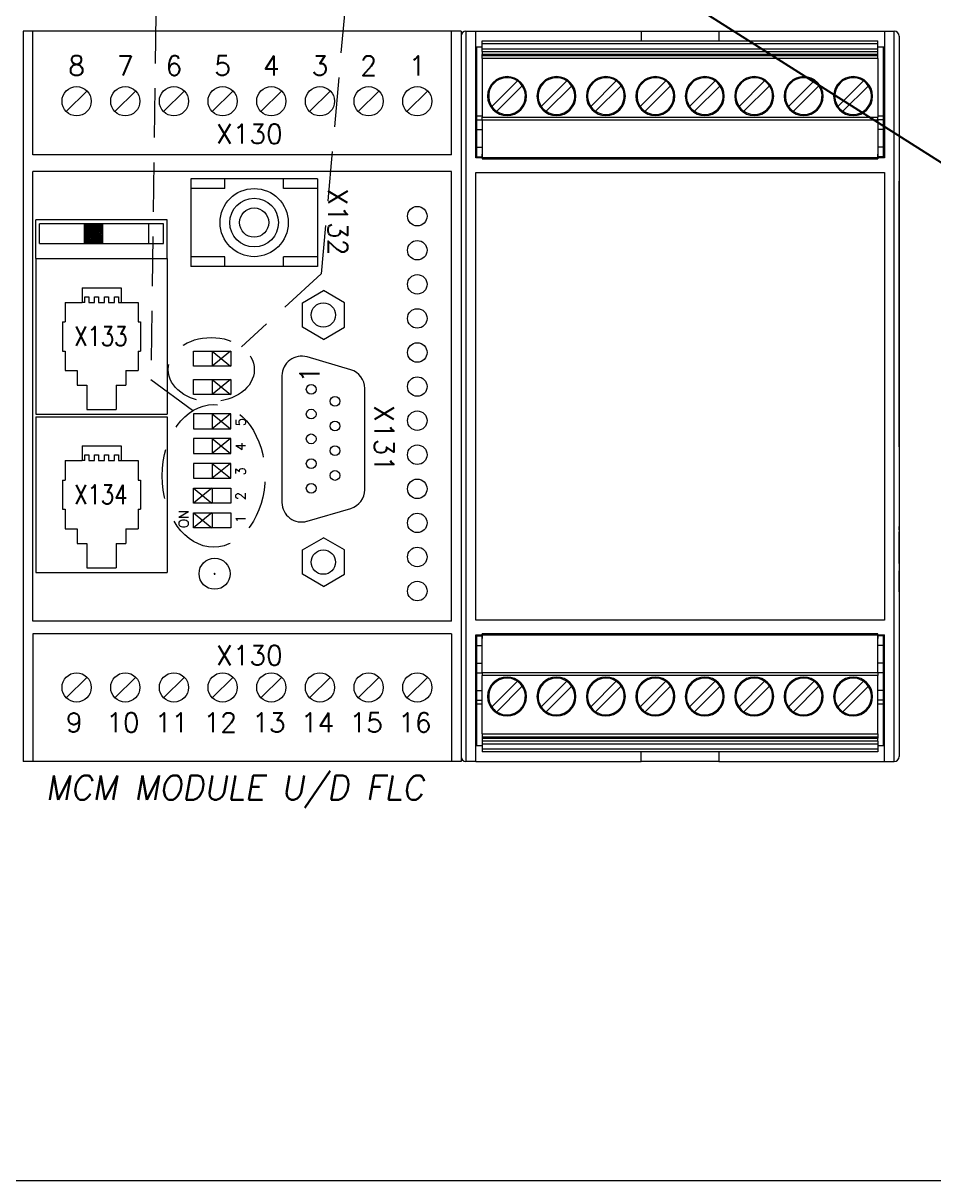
# Model space of a CAD drawing. Extents: x -2993 to 3661, y -4147 to -1441.
# Drawn here: x -2650.9 to -2557.3, y -2503 to -2384.1 of the extents above; entities that cross this region are included whole.
import ezdxf
from ezdxf.enums import TextEntityAlignment as Align

# ---------------------------------------------------------------- set-up
doc = ezdxf.new("R2010")
doc.units = 0
doc.header["$LTSCALE"] = 0.1
doc.header["$MEASUREMENT"] = 0
doc.linetypes.add('DASHED', pattern=[19.05, 12.7, -6.35])
doc.layers.get('0').update_dxf_attribs({"linetype": 'CONTINUOUS'})
doc.layers.add('DIM', color=5, linetype='CONTINUOUS')
doc.styles.get("Standard").update_dxf_attribs({"font": 'simplex.shx'})

msp = doc.modelspace()

# ---------------------------------------------------------------- linework, layer by layer
at = {"linetype": 'DASHED', "lineweight": 13, "ltscale": 4}
for p, q in [((-2613.74, -2336.61), (-2620.27, -2409.88)), ((-2636.77, -2345.11), (-2637.78, -2420.75)), ((-2620.27, -2409.88), (-2628.47, -2417.38))]:
    msp.add_line(p, q, dxfattribs=at)
at = {"lineweight": 13}
for p, q in [((-2650.91, -2384.97), (-2650.91, -2459.97)), ((-2650.91, -2384.97), (-2650.91, -2459.97)), ((-2650.91, -2384.97), (-2650.91, -2459.97)), ((-2605.91, -2384.97), (-2650.91, -2384.97)), ((-2605.91, -2384.97), (-2650.91, -2384.97)), ((-2649.91, -2397.67), (-2649.91, -2384.97)), ((-2606.91, -2397.67), (-2606.91, -2384.97)), ((-2605.91, -2384.97), (-2605.91, -2459.97)), ((-2605.91, -2384.97), (-2605.91, -2459.97)), ((-2605.91, -2384.97), (-2605.91, -2459.97)), ((-2605.91, -2384.97), (-2605.91, -2459.97)), ((-2605.91, -2384.97), (-2605.91, -2459.97)), ((-2605.91, -2384.97), (-2605.91, -2459.97)), ((-2605.91, -2385.47), (-2605.91, -2459.47)), ((-2644.34, -2391.11), (-2646.47, -2393.23)), ((-2639.34, -2391.11), (-2641.47, -2393.23)), ((-2634.34, -2391.11), (-2636.47, -2393.23)), ((-2629.34, -2391.11), (-2631.47, -2393.23)), ((-2624.34, -2391.11), (-2626.47, -2393.23)), ((-2619.34, -2391.11), (-2621.47, -2393.23)), ((-2614.34, -2391.11), (-2616.47, -2393.23)), ((-2609.34, -2391.11), (-2611.47, -2393.23)), ((-2606.91, -2397.67), (-2649.91, -2397.67)), ((-2649.91, -2445.57), (-2649.91, -2399.37)), ((-2606.91, -2399.37), (-2649.91, -2399.37)), ((-2620.67, -2400.13), (-2633.67, -2400.13)), ((-2633.67, -2400.13), (-2633.67, -2409.13)), ((-2630.17, -2401.13), (-2630.17, -2400.13)), ((-2624.17, -2401.13), (-2624.17, -2400.13)), ((-2620.67, -2400.13), (-2620.67, -2409.13)), ((-2606.91, -2445.57), (-2606.91, -2399.37)), ((-2630.17, -2401.13), (-2633.67, -2401.13)), ((-2620.67, -2401.13), (-2624.17, -2401.13)), ((-2636.1, -2404.33), (-2649.6, -2404.33)), ((-2649.6, -2408.32), (-2649.6, -2404.33)), ((-2642.74, -2404.75), (-2644.64, -2406.65)), ((-2642.92, -2404.75), (-2644.64, -2406.48)), ((-2643.1, -2404.75), (-2644.64, -2406.3)), ((-2643.27, -2404.75), (-2644.64, -2406.12)), ((-2643.45, -2404.75), (-2644.64, -2405.95)), ((-2643.63, -2404.75), (-2644.64, -2405.77)), ((-2643.8, -2404.75), (-2644.64, -2405.59)), ((-2643.98, -2404.75), (-2644.64, -2405.42)), ((-2644.16, -2404.75), (-2644.64, -2405.24)), ((-2644.33, -2404.75), (-2644.64, -2405.06)), ((-2644.51, -2404.75), (-2644.64, -2404.89)), ((-2644.64, -2404.81), (-2642.74, -2406.72)), ((-2644.64, -2404.99), (-2642.85, -2406.78)), ((-2644.64, -2405.16), (-2643.03, -2406.78)), ((-2642.74, -2404.93), (-2644.59, -2406.78)), ((-2644.52, -2404.75), (-2642.74, -2406.54)), ((-2642.74, -2405.1), (-2644.41, -2406.78)), ((-2644.35, -2404.75), (-2642.74, -2406.36)), ((-2644.17, -2404.75), (-2642.74, -2406.19)), ((-2643.99, -2404.75), (-2642.74, -2406.01)), ((-2643.82, -2404.75), (-2642.74, -2405.83)), ((-2643.64, -2404.75), (-2642.74, -2405.66)), ((-2643.46, -2404.75), (-2642.74, -2405.48)), ((-2643.29, -2404.75), (-2642.74, -2405.3)), ((-2643.11, -2404.75), (-2642.74, -2405.12)), ((-2642.93, -2404.75), (-2642.74, -2404.95)), ((-2642.76, -2404.75), (-2642.74, -2404.77)), ((-2636.1, -2408.32), (-2636.1, -2404.33)), ((-2644.64, -2405.34), (-2643.21, -2406.78)), ((-2644.64, -2405.52), (-2643.38, -2406.78)), ((-2644.64, -2405.69), (-2643.56, -2406.78)), ((-2644.64, -2405.87), (-2643.74, -2406.78)), ((-2644.64, -2406.05), (-2643.91, -2406.78)), ((-2644.64, -2406.22), (-2644.09, -2406.78)), ((-2642.74, -2405.28), (-2644.24, -2406.78)), ((-2642.74, -2405.46), (-2644.06, -2406.78)), ((-2642.74, -2405.63), (-2643.88, -2406.78)), ((-2642.74, -2405.81), (-2643.71, -2406.78)), ((-2642.74, -2405.99), (-2643.53, -2406.78)), ((-2642.74, -2406.16), (-2643.35, -2406.78)), ((-2642.74, -2406.34), (-2643.17, -2406.78)), ((-2644.64, -2406.4), (-2644.27, -2406.78)), ((-2644.64, -2406.58), (-2644.44, -2406.78)), ((-2644.64, -2406.76), (-2644.62, -2406.78)), ((-2642.74, -2406.52), (-2643, -2406.78)), ((-2642.74, -2406.69), (-2642.82, -2406.78)), ((-2649.6, -2408.32), (-2649.6, -2424.32)), ((-2649.6, -2408.32), (-2636.1, -2408.32)), ((-2636.1, -2408.32), (-2636.1, -2424.32)), ((-2630.17, -2408.13), (-2633.67, -2408.13)), ((-2630.17, -2409.13), (-2630.17, -2408.13)), ((-2624.17, -2409.13), (-2624.17, -2408.13)), ((-2620.67, -2408.13), (-2624.17, -2408.13)), ((-2620.67, -2409.13), (-2633.67, -2409.13)), ((-2644.85, -2411.32), (-2640.85, -2411.32)), ((-2644.85, -2411.32), (-2644.85, -2412.82)), ((-2640.85, -2411.32), (-2640.85, -2412.82)), ((-2622.22, -2412.87), (-2620.06, -2411.62)), ((-2617.89, -2412.87), (-2620.06, -2411.62)), ((-2646.6, -2412.82), (-2646.6, -2414.82)), ((-2646.6, -2412.82), (-2644.85, -2412.82)), ((-2644.58, -2412.82), (-2644.85, -2412.82)), ((-2641.12, -2412.82), (-2640.85, -2412.82)), ((-2640.85, -2412.82), (-2639.1, -2412.82)), ((-2639.1, -2412.82), (-2639.1, -2414.82)), ((-2622.22, -2415.37), (-2622.22, -2412.87)), ((-2617.89, -2415.37), (-2617.89, -2412.87)), ((-2646.85, -2414.82), (-2646.6, -2414.82)), ((-2646.85, -2414.82), (-2646.85, -2417.82)), ((-2639.1, -2414.82), (-2638.85, -2414.82)), ((-2638.85, -2414.82), (-2638.85, -2417.82)), ((-2620.06, -2416.62), (-2622.22, -2415.37)), ((-2620.06, -2416.62), (-2617.89, -2415.37)), ((-2646.85, -2417.82), (-2646.6, -2417.82)), ((-2646.6, -2417.82), (-2646.6, -2419.82)), ((-2639.1, -2417.82), (-2638.85, -2417.82)), ((-2639.1, -2417.82), (-2639.1, -2419.82)), ((-2617.24, -2419.75), (-2621.74, -2418.43)), ((-2646.6, -2419.82), (-2645.35, -2419.82)), ((-2645.35, -2419.82), (-2645.35, -2421.32)), ((-2640.35, -2419.82), (-2639.1, -2419.82)), ((-2640.35, -2419.82), (-2640.35, -2421.32)), ((-2624.31, -2420.35), (-2624.31, -2433.38)), ((-2645.35, -2421.32), (-2644.35, -2421.32)), ((-2644.35, -2421.32), (-2644.35, -2423.82)), ((-2641.35, -2421.32), (-2641.35, -2423.82)), ((-2641.35, -2421.32), (-2640.35, -2421.32)), ((-2615.81, -2432.06), (-2615.81, -2421.67)), ((-2644.35, -2423.82), (-2641.35, -2423.82)), ((-2649.6, -2424.32), (-2636.1, -2424.32)), ((-2649.6, -2424.57), (-2636.1, -2424.57)), ((-2649.6, -2424.57), (-2649.6, -2440.57)), ((-2636.1, -2424.57), (-2636.1, -2440.57)), ((-2644.85, -2427.57), (-2640.85, -2427.57)), ((-2644.85, -2427.57), (-2644.85, -2429.07)), ((-2640.85, -2427.57), (-2640.85, -2429.07)), ((-2646.6, -2429.07), (-2646.6, -2431.07)), ((-2646.6, -2429.07), (-2644.85, -2429.07)), ((-2644.58, -2429.07), (-2644.85, -2429.07)), ((-2641.12, -2429.07), (-2640.85, -2429.07)), ((-2640.85, -2429.07), (-2639.1, -2429.07)), ((-2639.1, -2429.07), (-2639.1, -2431.07)), ((-2646.85, -2431.07), (-2646.6, -2431.07)), ((-2646.85, -2431.07), (-2646.85, -2434.07)), ((-2639.1, -2431.07), (-2638.85, -2431.07)), ((-2638.85, -2431.07), (-2638.85, -2434.07)), ((-2646.85, -2434.07), (-2646.6, -2434.07)), ((-2646.6, -2434.07), (-2646.6, -2436.07)), ((-2639.1, -2434.07), (-2639.1, -2436.07)), ((-2639.1, -2434.07), (-2638.85, -2434.07)), ((-2621.74, -2435.3), (-2617.24, -2433.98)), ((-2646.6, -2436.07), (-2645.35, -2436.07)), ((-2645.35, -2436.07), (-2645.35, -2437.57)), ((-2640.35, -2436.07), (-2640.35, -2437.57)), ((-2640.35, -2436.07), (-2639.1, -2436.07)), ((-2622.22, -2438.25), (-2620.06, -2437)), ((-2617.89, -2438.25), (-2620.06, -2437)), ((-2645.35, -2437.57), (-2644.35, -2437.57)), ((-2644.35, -2437.57), (-2644.35, -2440.07)), ((-2641.35, -2437.57), (-2640.35, -2437.57)), ((-2641.35, -2437.57), (-2641.35, -2440.07)), ((-2622.22, -2440.75), (-2622.22, -2438.25)), ((-2617.89, -2440.75), (-2617.89, -2438.25)), ((-2649.6, -2440.57), (-2636.1, -2440.57)), ((-2644.35, -2440.07), (-2641.35, -2440.07)), ((-2620.06, -2442), (-2622.22, -2440.75)), ((-2620.06, -2442), (-2617.89, -2440.75)), ((-2606.91, -2445.57), (-2649.91, -2445.57)), ((-2606.91, -2446.87), (-2649.91, -2446.87)), ((-2649.91, -2446.87), (-2649.91, -2459.97)), ((-2606.91, -2446.87), (-2606.91, -2459.97)), ((-2644.34, -2451.31), (-2646.47, -2453.43)), ((-2639.34, -2451.31), (-2641.47, -2453.43)), ((-2634.34, -2451.31), (-2636.47, -2453.43)), ((-2629.34, -2451.31), (-2631.47, -2453.43)), ((-2624.34, -2451.31), (-2626.47, -2453.43)), ((-2619.34, -2451.31), (-2621.47, -2453.43)), ((-2614.34, -2451.31), (-2616.47, -2453.43)), ((-2609.34, -2451.31), (-2611.47, -2453.43)), ((-2605.91, -2459.97), (-2650.91, -2459.97)), ((-2605.91, -2459.97), (-2606.91, -2459.97))]:
    msp.add_line(p, q, dxfattribs=at)
at = {"color": 7, "linetype": 'Continuous', "lineweight": 13}
for p, q in [((-2605.41, -2384.97), (-2605.41, -2459.97)), ((-2605.41, -2384.97), (-2604.41, -2384.97)), ((-2604.41, -2384.97), (-2587.41, -2384.97)), ((-2604.41, -2397.97), (-2604.41, -2384.97)), ((-2587.41, -2384.97), (-2587.41, -2385.97)), ((-2587.41, -2384.97), (-2579.41, -2384.97)), ((-2579.41, -2384.97), (-2579.41, -2385.97)), ((-2579.41, -2384.97), (-2562.41, -2384.97)), ((-2562.41, -2384.97), (-2562.41, -2397.97)), ((-2562.41, -2384.97), (-2561.41, -2384.97)), ((-2561.41, -2459.97), (-2561.41, -2384.97)), ((-2605.91, -2385.47), (-2605.91, -2459.47)), ((-2605.91, -2385.47), (-2605.91, -2459.47)), ((-2605.91, -2385.47), (-2605.91, -2411.97)), ((-2603.73, -2385.98), (-2603.73, -2385.97)), ((-2603.73, -2385.97), (-2563.09, -2385.97)), ((-2603.73, -2385.99), (-2603.73, -2385.98)), ((-2603.73, -2386.02), (-2603.73, -2385.99)), ((-2603.73, -2386.06), (-2603.73, -2386.02)), ((-2603.73, -2386.11), (-2603.73, -2386.06)), ((-2603.73, -2386.16), (-2603.73, -2386.11)), ((-2603.73, -2386.21), (-2603.73, -2386.16)), ((-2563.09, -2385.98), (-2563.09, -2385.97)), ((-2563.09, -2385.99), (-2563.09, -2385.98)), ((-2563.09, -2386.02), (-2563.09, -2385.99)), ((-2563.09, -2386.06), (-2563.09, -2386.02)), ((-2563.09, -2386.11), (-2563.09, -2386.06)), ((-2563.09, -2386.16), (-2563.09, -2386.11)), ((-2563.09, -2386.21), (-2563.09, -2386.16)), ((-2560.91, -2385.47), (-2560.91, -2459.47)), ((-2604.41, -2386.57), (-2603.73, -2386.57)), ((-2604.31, -2386.57), (-2604.31, -2397.67)), ((-2603.73, -2386.27), (-2603.73, -2386.21)), ((-2563.09, -2386.27), (-2603.73, -2386.27)), ((-2603.73, -2386.77), (-2603.73, -2386.27)), ((-2603.73, -2386.79), (-2603.73, -2386.77)), ((-2603.73, -2386.77), (-2603.73, -2386.77)), ((-2603.73, -2386.77), (-2563.09, -2386.77)), ((-2603.73, -2386.82), (-2603.73, -2386.79)), ((-2603.73, -2386.85), (-2603.73, -2386.82)), ((-2603.73, -2386.9), (-2603.73, -2386.85)), ((-2603.73, -2386.95), (-2603.73, -2386.9)), ((-2603.73, -2387.01), (-2603.73, -2386.95)), ((-2603.73, -2387.07), (-2603.73, -2387.01)), ((-2603.73, -2387.07), (-2563.09, -2387.07)), ((-2603.73, -2387.07), (-2603.73, -2387.38)), ((-2603.73, -2387.42), (-2603.73, -2387.38)), ((-2563.09, -2387.38), (-2603.73, -2387.38)), ((-2563.09, -2386.27), (-2563.09, -2386.21)), ((-2563.09, -2386.77), (-2563.09, -2386.27)), ((-2563.09, -2386.57), (-2562.41, -2386.57)), ((-2563.09, -2386.79), (-2563.09, -2386.77)), ((-2563.09, -2386.77), (-2563.09, -2386.77)), ((-2563.09, -2386.82), (-2563.09, -2386.79)), ((-2563.09, -2386.85), (-2563.09, -2386.82)), ((-2563.09, -2386.9), (-2563.09, -2386.85)), ((-2563.09, -2386.95), (-2563.09, -2386.9)), ((-2563.09, -2387.01), (-2563.09, -2386.95)), ((-2563.09, -2387.07), (-2563.09, -2387.01)), ((-2563.09, -2387.38), (-2563.09, -2387.07)), ((-2563.09, -2387.42), (-2563.09, -2387.38)), ((-2562.51, -2397.67), (-2562.51, -2386.57)), ((-2603.73, -2387.47), (-2603.73, -2387.42)), ((-2603.73, -2387.49), (-2603.73, -2387.47)), ((-2603.73, -2387.5), (-2603.73, -2387.49)), ((-2563.09, -2387.49), (-2603.73, -2387.49)), ((-2603.73, -2387.51), (-2603.73, -2387.5)), ((-2603.73, -2387.54), (-2603.73, -2387.51)), ((-2603.73, -2387.58), (-2603.73, -2387.54)), ((-2603.73, -2387.63), (-2603.73, -2387.58)), ((-2603.73, -2387.68), (-2603.73, -2387.63)), ((-2603.73, -2387.73), (-2603.73, -2387.68)), ((-2603.73, -2387.79), (-2603.73, -2387.73)), ((-2563.09, -2387.79), (-2603.73, -2387.79)), ((-2603.73, -2387.79), (-2603.73, -2393.81)), ((-2563.09, -2387.47), (-2563.09, -2387.42)), ((-2563.09, -2387.49), (-2563.09, -2387.47)), ((-2563.09, -2387.5), (-2563.09, -2387.49)), ((-2563.09, -2387.51), (-2563.09, -2387.5)), ((-2563.09, -2387.54), (-2563.09, -2387.51)), ((-2563.09, -2387.58), (-2563.09, -2387.54)), ((-2563.09, -2387.63), (-2563.09, -2387.58)), ((-2563.09, -2387.68), (-2563.09, -2387.63)), ((-2563.09, -2387.73), (-2563.09, -2387.68)), ((-2563.09, -2387.79), (-2563.09, -2387.73)), ((-2563.09, -2387.79), (-2563.09, -2393.81)), ((-2602.75, -2392.71), (-2600.12, -2390.08)), ((-2599.62, -2390.58), (-2602.25, -2393.2)), ((-2597.67, -2392.71), (-2595.04, -2390.08)), ((-2594.54, -2390.58), (-2597.17, -2393.2)), ((-2592.59, -2392.71), (-2589.96, -2390.08)), ((-2589.46, -2390.58), (-2592.09, -2393.2)), ((-2587.51, -2392.71), (-2584.88, -2390.08)), ((-2584.38, -2390.58), (-2587.01, -2393.2)), ((-2582.43, -2392.71), (-2579.8, -2390.08)), ((-2579.3, -2390.58), (-2581.93, -2393.2)), ((-2577.35, -2392.71), (-2574.72, -2390.08)), ((-2574.22, -2390.58), (-2576.85, -2393.2)), ((-2572.27, -2392.71), (-2569.64, -2390.08)), ((-2569.14, -2390.58), (-2571.77, -2393.2)), ((-2567.19, -2392.71), (-2564.56, -2390.08)), ((-2564.06, -2390.58), (-2566.69, -2393.2)), ((-2604.31, -2393.67), (-2603.73, -2393.67)), ((-2604.31, -2394.07), (-2603.73, -2394.07)), ((-2603.73, -2393.87), (-2603.73, -2393.81)), ((-2603.73, -2393.81), (-2563.09, -2393.81)), ((-2603.73, -2393.93), (-2603.73, -2393.87)), ((-2603.73, -2393.98), (-2603.73, -2393.93)), ((-2603.73, -2394.02), (-2603.73, -2393.98)), ((-2603.73, -2394.06), (-2603.73, -2394.02)), ((-2603.73, -2394.09), (-2603.73, -2394.06)), ((-2603.73, -2394.11), (-2603.73, -2394.09)), ((-2603.73, -2394.11), (-2603.73, -2394.11)), ((-2563.09, -2394.11), (-2603.73, -2394.11)), ((-2603.73, -2394.11), (-2603.73, -2398.09)), ((-2563.09, -2393.67), (-2562.51, -2393.67)), ((-2563.09, -2394.11), (-2563.09, -2393.81)), ((-2562.51, -2394.07), (-2563.09, -2394.07)), ((-2563.09, -2394.11), (-2563.09, -2398.09)), ((-2604.31, -2395.07), (-2603.73, -2395.07)), ((-2562.51, -2395.07), (-2563.09, -2395.07)), ((-2604.31, -2396.87), (-2603.73, -2396.87)), ((-2562.51, -2396.87), (-2563.09, -2396.87)), ((-2604.41, -2397.67), (-2604.31, -2397.67)), ((-2562.41, -2397.97), (-2604.41, -2397.97)), ((-2604.31, -2397.67), (-2604.31, -2397.97)), ((-2604.31, -2397.87), (-2603.73, -2397.87)), ((-2603.73, -2397.97), (-2603.73, -2397.6)), ((-2563.09, -2397.97), (-2563.09, -2397.6)), ((-2562.51, -2397.87), (-2563.09, -2397.87)), ((-2562.51, -2397.67), (-2562.41, -2397.67)), ((-2562.51, -2397.97), (-2562.51, -2397.67)), ((-2603.73, -2398.09), (-2563.09, -2398.09)), ((-2560.91, -2399.17), (-2560.91, -2400.15)), ((-2604.41, -2445.47), (-2604.41, -2399.47)), ((-2604.41, -2399.47), (-2562.41, -2399.47)), ((-2562.41, -2399.47), (-2562.41, -2445.47)), ((-2560.91, -2400.15), (-2560.91, -2400.77)), ((-2560.91, -2402.37), (-2560.91, -2400.37)), ((-2560.91, -2401.27), (-2560.91, -2400.77)), ((-2560.91, -2401.27), (-2560.91, -2401.97)), ((-2560.91, -2401.97), (-2560.91, -2402.41)), ((-2560.91, -2423.87), (-2560.91, -2402.37)), ((-2560.91, -2403.1), (-2560.91, -2402.41)), ((-2560.91, -2403.15), (-2560.91, -2403.1)), ((-2560.91, -2404.1), (-2560.91, -2403.15)), ((-2560.91, -2404.54), (-2560.91, -2404.1)), ((-2560.91, -2404.54), (-2560.91, -2405.31)), ((-2560.91, -2406.02), (-2560.91, -2405.31)), ((-2560.91, -2408.56), (-2560.91, -2406.02)), ((-2560.91, -2408.56), (-2560.91, -2408.75)), ((-2560.91, -2409), (-2560.91, -2408.75)), ((-2560.91, -2409.09), (-2560.91, -2409)), ((-2560.91, -2409.09), (-2560.91, -2409.52)), ((-2560.91, -2409.52), (-2560.91, -2417.27)), ((-2560.91, -2417.67), (-2560.91, -2417.27)), ((-2560.91, -2418.04), (-2560.91, -2417.67)), ((-2560.91, -2418.27), (-2560.91, -2418.04)), ((-2560.91, -2426.67), (-2560.91, -2418.27)), ((-2560.91, -2426.91), (-2560.91, -2426.67)), ((-2560.91, -2427.27), (-2560.91, -2426.91)), ((-2560.91, -2427.67), (-2560.91, -2427.27)), ((-2560.91, -2427.67), (-2560.91, -2435.42)), ((-2605.91, -2432.97), (-2605.91, -2449.66)), ((-2560.91, -2435.42), (-2560.91, -2435.85)), ((-2560.91, -2435.95), (-2560.91, -2435.85)), ((-2560.91, -2436.19), (-2560.91, -2435.95)), ((-2560.91, -2436.19), (-2560.91, -2436.38)), ((-2560.91, -2438.92), (-2560.91, -2436.38)), ((-2560.91, -2439.63), (-2560.91, -2438.92)), ((-2560.91, -2439.63), (-2560.91, -2440.41)), ((-2560.91, -2440.84), (-2560.91, -2440.41)), ((-2560.91, -2441.8), (-2560.91, -2440.84)), ((-2560.91, -2441.84), (-2560.91, -2441.8)), ((-2560.91, -2442.54), (-2560.91, -2441.84)), ((-2560.91, -2442.54), (-2560.91, -2442.97)), ((-2562.41, -2445.47), (-2604.41, -2445.47)), ((-2604.41, -2446.97), (-2562.41, -2446.97)), ((-2604.41, -2459.97), (-2604.41, -2446.97)), ((-2604.31, -2447.27), (-2604.41, -2447.27)), ((-2604.31, -2446.97), (-2604.31, -2447.27)), ((-2604.31, -2447.07), (-2603.73, -2447.07)), ((-2604.31, -2447.27), (-2604.31, -2458.37)), ((-2563.09, -2446.85), (-2603.73, -2446.85)), ((-2603.73, -2450.83), (-2603.73, -2446.85)), ((-2603.73, -2446.97), (-2603.73, -2447.35)), ((-2563.09, -2450.83), (-2563.09, -2446.85)), ((-2563.09, -2446.97), (-2563.09, -2447.35)), ((-2562.51, -2447.07), (-2563.09, -2447.07)), ((-2562.51, -2447.27), (-2562.51, -2446.97)), ((-2562.41, -2447.27), (-2562.51, -2447.27)), ((-2562.51, -2458.37), (-2562.51, -2447.27)), ((-2562.41, -2459.97), (-2562.41, -2446.97)), ((-2604.31, -2448.07), (-2603.73, -2448.07)), ((-2562.51, -2448.07), (-2563.09, -2448.07)), ((-2604.31, -2449.87), (-2603.73, -2449.87)), ((-2562.51, -2449.87), (-2563.09, -2449.87)), ((-2604.31, -2450.87), (-2603.73, -2450.87)), ((-2603.73, -2450.83), (-2563.09, -2450.83)), ((-2603.73, -2450.83), (-2603.73, -2451.13)), ((-2563.09, -2451.13), (-2603.73, -2451.13)), ((-2603.73, -2457.15), (-2603.73, -2451.13)), ((-2563.09, -2450.83), (-2563.09, -2450.84)), ((-2563.09, -2450.84), (-2563.09, -2450.85)), ((-2563.09, -2450.85), (-2563.09, -2450.88)), ((-2562.51, -2450.87), (-2563.09, -2450.87)), ((-2563.09, -2450.88), (-2563.09, -2450.92)), ((-2563.09, -2450.92), (-2563.09, -2450.97)), ((-2563.09, -2450.97), (-2563.09, -2451.02)), ((-2563.09, -2451.02), (-2563.09, -2451.07)), ((-2563.09, -2451.07), (-2563.09, -2451.13)), ((-2563.09, -2457.15), (-2563.09, -2451.13)), ((-2604.31, -2452.67), (-2603.73, -2452.67)), ((-2602.75, -2454.37), (-2600.12, -2451.74)), ((-2599.62, -2452.24), (-2602.25, -2454.86)), ((-2597.67, -2454.37), (-2595.04, -2451.74)), ((-2594.54, -2452.24), (-2597.17, -2454.86)), ((-2592.59, -2454.37), (-2589.96, -2451.74)), ((-2589.46, -2452.24), (-2592.09, -2454.86)), ((-2587.51, -2454.37), (-2584.88, -2451.74)), ((-2584.38, -2452.24), (-2587.01, -2454.86)), ((-2582.43, -2454.37), (-2579.8, -2451.74)), ((-2579.3, -2452.24), (-2581.93, -2454.86)), ((-2577.35, -2454.37), (-2574.72, -2451.74)), ((-2574.22, -2452.24), (-2576.85, -2454.86)), ((-2572.27, -2454.37), (-2569.64, -2451.74)), ((-2569.14, -2452.24), (-2571.77, -2454.86)), ((-2567.19, -2454.37), (-2564.56, -2451.74)), ((-2564.06, -2452.24), (-2566.69, -2454.86)), ((-2562.51, -2452.67), (-2563.09, -2452.67)), ((-2604.31, -2453.67), (-2603.73, -2453.67)), ((-2562.51, -2453.67), (-2563.09, -2453.67)), ((-2605.91, -2454.33), (-2605.91, -2459.47)), ((-2603.73, -2454.07), (-2604.31, -2454.07)), ((-2562.51, -2454.07), (-2563.09, -2454.07)), ((-2603.73, -2457.15), (-2603.73, -2457.21)), ((-2603.73, -2457.15), (-2563.09, -2457.15)), ((-2603.73, -2457.21), (-2603.73, -2457.27)), ((-2603.73, -2457.27), (-2603.73, -2457.32)), ((-2603.73, -2457.32), (-2603.73, -2457.36)), ((-2603.73, -2457.36), (-2603.73, -2457.4)), ((-2603.73, -2457.4), (-2603.73, -2457.43)), ((-2603.73, -2457.43), (-2603.73, -2457.45)), ((-2603.73, -2457.45), (-2603.73, -2457.45)), ((-2603.73, -2457.45), (-2603.73, -2457.47)), ((-2603.73, -2457.45), (-2563.09, -2457.45)), ((-2603.73, -2457.47), (-2603.73, -2457.52)), ((-2603.73, -2457.52), (-2603.73, -2457.57)), ((-2563.09, -2457.15), (-2563.09, -2457.21)), ((-2563.09, -2457.21), (-2563.09, -2457.27)), ((-2563.09, -2457.27), (-2563.09, -2457.32)), ((-2563.09, -2457.32), (-2563.09, -2457.36)), ((-2563.09, -2457.36), (-2563.09, -2457.4)), ((-2563.09, -2457.4), (-2563.09, -2457.43)), ((-2563.09, -2457.43), (-2563.09, -2457.45)), ((-2563.09, -2457.45), (-2563.09, -2457.45)), ((-2563.09, -2457.45), (-2563.09, -2457.47)), ((-2563.09, -2457.47), (-2563.09, -2457.52)), ((-2563.09, -2457.52), (-2563.09, -2457.57)), ((-2603.73, -2458.37), (-2604.41, -2458.37)), ((-2603.73, -2457.57), (-2563.09, -2457.57)), ((-2603.73, -2457.57), (-2603.73, -2457.88)), ((-2603.73, -2457.88), (-2603.73, -2457.94)), ((-2563.09, -2457.88), (-2603.73, -2457.88)), ((-2603.73, -2457.94), (-2603.73, -2457.99)), ((-2603.73, -2457.99), (-2603.73, -2458.04)), ((-2603.73, -2458.04), (-2603.73, -2458.09)), ((-2603.73, -2458.09), (-2603.73, -2458.13)), ((-2603.73, -2458.13), (-2603.73, -2458.15)), ((-2603.73, -2458.15), (-2603.73, -2458.17)), ((-2603.73, -2458.17), (-2603.73, -2458.18)), ((-2563.09, -2458.18), (-2603.73, -2458.18)), ((-2603.73, -2458.18), (-2603.73, -2458.67)), ((-2603.73, -2458.67), (-2603.73, -2458.73)), ((-2603.73, -2458.67), (-2563.09, -2458.67)), ((-2563.09, -2457.88), (-2563.09, -2457.57)), ((-2563.09, -2457.88), (-2563.09, -2457.94)), ((-2563.09, -2457.94), (-2563.09, -2457.99)), ((-2563.09, -2457.99), (-2563.09, -2458.04)), ((-2563.09, -2458.04), (-2563.09, -2458.09)), ((-2563.09, -2458.09), (-2563.09, -2458.13)), ((-2563.09, -2458.13), (-2563.09, -2458.15)), ((-2563.09, -2458.15), (-2563.09, -2458.17)), ((-2563.09, -2458.17), (-2563.09, -2458.18)), ((-2563.09, -2458.18), (-2563.09, -2458.67)), ((-2562.41, -2458.37), (-2563.09, -2458.37)), ((-2563.09, -2458.67), (-2563.09, -2458.73)), ((-2603.73, -2458.73), (-2603.73, -2458.79)), ((-2603.73, -2458.79), (-2603.73, -2458.84)), ((-2603.73, -2458.84), (-2603.73, -2458.88)), ((-2603.73, -2458.88), (-2603.73, -2458.92)), ((-2603.73, -2458.92), (-2603.73, -2458.95)), ((-2603.73, -2458.95), (-2603.73, -2458.97)), ((-2603.73, -2458.97), (-2603.73, -2458.97)), ((-2563.09, -2458.97), (-2603.73, -2458.97)), ((-2587.41, -2459.97), (-2587.41, -2458.97)), ((-2579.41, -2458.97), (-2579.41, -2459.97)), ((-2563.09, -2458.73), (-2563.09, -2458.79)), ((-2563.09, -2458.79), (-2563.09, -2458.84)), ((-2563.09, -2458.84), (-2563.09, -2458.88)), ((-2563.09, -2458.88), (-2563.09, -2458.92)), ((-2563.09, -2458.92), (-2563.09, -2458.95)), ((-2563.09, -2458.95), (-2563.09, -2458.97)), ((-2563.09, -2458.97), (-2563.09, -2458.97)), ((-2604.41, -2459.97), (-2605.41, -2459.97)), ((-2604.41, -2459.97), (-2587.41, -2459.97)), ((-2579.41, -2459.97), (-2587.41, -2459.97)), ((-2579.41, -2459.97), (-2562.41, -2459.97)), ((-2562.41, -2459.97), (-2561.41, -2459.97))]:
    msp.add_line(p, q, dxfattribs=at)
at = {"linetype": 'Continuous', "lineweight": 13}
for p, q in [((-2636.48, -2404.75), (-2649.23, -2404.75)), ((-2649.23, -2406.78), (-2649.23, -2404.75)), ((-2644.64, -2404.75), (-2644.64, -2406.78)), ((-2642.74, -2404.75), (-2642.74, -2406.78)), ((-2637.98, -2406.78), (-2637.98, -2404.75)), ((-2636.48, -2406.78), (-2636.48, -2404.75)), ((-2649.23, -2406.78), (-2636.48, -2406.78)), ((-2644.58, -2412.24), (-2644.17, -2412.24)), ((-2644.58, -2412.82), (-2644.58, -2412.24)), ((-2644.17, -2412.24), (-2644.17, -2412.82)), ((-2643.56, -2412.24), (-2643.15, -2412.24)), ((-2643.56, -2412.82), (-2643.56, -2412.24)), ((-2643.15, -2412.24), (-2643.15, -2412.82)), ((-2642.54, -2412.82), (-2642.54, -2412.24)), ((-2642.54, -2412.24), (-2642.14, -2412.24)), ((-2642.14, -2412.24), (-2642.14, -2412.82)), ((-2641.53, -2412.24), (-2641.12, -2412.24)), ((-2641.53, -2412.82), (-2641.53, -2412.24)), ((-2641.12, -2412.24), (-2641.12, -2412.82)), ((-2644.17, -2412.82), (-2643.56, -2412.82)), ((-2643.15, -2412.82), (-2642.54, -2412.82)), ((-2642.14, -2412.82), (-2641.53, -2412.82)), ((-2633.39, -2417.83), (-2629.58, -2417.83)), ((-2633.39, -2419.36), (-2633.39, -2417.83)), ((-2631.49, -2417.83), (-2631.49, -2419.36)), ((-2629.58, -2417.83), (-2629.58, -2419.36)), ((-2629.58, -2419.36), (-2633.39, -2419.36)), ((-2633.39, -2422.28), (-2633.39, -2420.76)), ((-2633.39, -2420.76), (-2629.58, -2420.76)), ((-2631.48, -2420.76), (-2631.48, -2422.28)), ((-2629.58, -2420.76), (-2629.58, -2422.28)), ((-2629.58, -2422.28), (-2633.39, -2422.28)), ((-2629.58, -2424.28), (-2633.39, -2424.28)), ((-2633.39, -2424.28), (-2633.39, -2425.81)), ((-2631.49, -2424.28), (-2631.49, -2425.81)), ((-2629.58, -2425.81), (-2629.58, -2424.28)), ((-2633.39, -2425.81), (-2629.58, -2425.81)), ((-2629.58, -2426.82), (-2633.39, -2426.82)), ((-2633.39, -2426.82), (-2633.39, -2428.35)), ((-2631.49, -2426.82), (-2631.49, -2428.35)), ((-2629.58, -2428.35), (-2629.58, -2426.82)), ((-2644.58, -2429.07), (-2644.58, -2428.49)), ((-2644.58, -2428.49), (-2644.17, -2428.49)), ((-2644.17, -2428.49), (-2644.17, -2429.07)), ((-2643.56, -2428.49), (-2643.15, -2428.49)), ((-2643.56, -2429.07), (-2643.56, -2428.49)), ((-2643.15, -2428.49), (-2643.15, -2429.07)), ((-2642.54, -2429.07), (-2642.54, -2428.49)), ((-2642.54, -2428.49), (-2642.14, -2428.49)), ((-2642.14, -2428.49), (-2642.14, -2429.07)), ((-2641.53, -2429.07), (-2641.53, -2428.49)), ((-2641.53, -2428.49), (-2641.12, -2428.49)), ((-2641.12, -2428.49), (-2641.12, -2429.07)), ((-2633.39, -2428.35), (-2629.58, -2428.35)), ((-2644.17, -2429.07), (-2643.56, -2429.07)), ((-2643.15, -2429.07), (-2642.54, -2429.07)), ((-2642.14, -2429.07), (-2641.53, -2429.07)), ((-2629.58, -2429.36), (-2633.39, -2429.36)), ((-2633.39, -2429.36), (-2633.39, -2430.89)), ((-2631.49, -2429.36), (-2631.49, -2430.89)), ((-2629.58, -2430.89), (-2629.58, -2429.36)), ((-2633.39, -2430.89), (-2629.58, -2430.89)), ((-2633.39, -2431.9), (-2629.58, -2431.9)), ((-2633.39, -2433.43), (-2633.39, -2431.9)), ((-2631.49, -2431.9), (-2631.49, -2433.43)), ((-2629.58, -2431.9), (-2629.58, -2433.43)), ((-2629.58, -2433.43), (-2633.39, -2433.43)), ((-2633.39, -2434.44), (-2629.58, -2434.44)), ((-2633.39, -2435.97), (-2633.39, -2434.44)), ((-2631.49, -2434.44), (-2631.49, -2435.97)), ((-2629.58, -2434.44), (-2629.58, -2435.97)), ((-2629.58, -2435.97), (-2633.39, -2435.97))]:
    msp.add_line(p, q, dxfattribs=at)
at = {"color": 7, "lineweight": 13}
for p, q in [((-2631.49, -2417.83), (-2629.61, -2419.36)), ((-2629.61, -2417.83), (-2631.49, -2419.36)), ((-2631.48, -2420.76), (-2629.6, -2422.28)), ((-2629.6, -2420.76), (-2631.48, -2422.28)), ((-2631.49, -2424.28), (-2629.61, -2425.81)), ((-2629.61, -2424.28), (-2631.49, -2425.81)), ((-2631.49, -2426.82), (-2629.61, -2428.35)), ((-2629.61, -2426.82), (-2631.49, -2428.35)), ((-2631.49, -2429.36), (-2629.61, -2430.89)), ((-2629.61, -2429.36), (-2631.49, -2430.89)), ((-2633.39, -2431.9), (-2631.51, -2433.43)), ((-2631.51, -2431.9), (-2633.39, -2433.43)), ((-2633.39, -2434.44), (-2631.51, -2435.97)), ((-2631.51, -2434.44), (-2633.39, -2435.97))]:
    msp.add_line(p, q, dxfattribs=at)
at = {"lineweight": 13, "ltscale": 4}
msp.add_line((-2637.78, -2420.75), (-2633.5, -2423.9), dxfattribs=at)
at = {"lineweight": 13}
for centre, radius in [((-2645.41, -2392.17), 1.5), ((-2640.41, -2392.17), 1.5), ((-2635.41, -2392.17), 1.5), ((-2630.41, -2392.17), 1.5), ((-2625.41, -2392.17), 1.5), ((-2620.41, -2392.17), 1.5), ((-2615.41, -2392.17), 1.5), ((-2610.41, -2392.17), 1.5), ((-2627.17, -2404.63), 2.5), ((-2610.41, -2403.97), 1), ((-2610.41, -2407.47), 1), ((-2610.41, -2410.97), 1), ((-2620.06, -2414.12), 1.25), ((-2610.41, -2414.47), 1), ((-2610.41, -2417.97), 1), ((-2610.41, -2421.47), 1), ((-2621.31, -2421.76), 0.5), ((-2618.87, -2422.98), 0.5), ((-2621.31, -2424.3), 0.5), ((-2610.41, -2424.97), 1), ((-2618.87, -2425.52), 0.5), ((-2621.31, -2426.84), 0.5), ((-2618.87, -2428.06), 0.5), ((-2610.41, -2428.47), 1), ((-2621.31, -2429.38), 0.5), ((-2618.87, -2430.6), 0.5), ((-2610.41, -2431.97), 1), ((-2621.31, -2431.92), 0.5), ((-2621.31, -2431.92), 0.5), ((-2610.41, -2435.47), 1), ((-2620.06, -2439.5), 1.25), ((-2610.41, -2438.97), 1), ((-2631.23, -2440.69), 1.6), ((-2610.41, -2442.47), 1), ((-2645.41, -2452.37), 1.5), ((-2640.41, -2452.37), 1.5), ((-2635.41, -2452.37), 1.5), ((-2630.41, -2452.37), 1.5), ((-2625.41, -2452.37), 1.5), ((-2620.41, -2452.37), 1.5), ((-2615.41, -2452.37), 1.5), ((-2610.41, -2452.37), 1.5)]:
    msp.add_circle(centre, radius, dxfattribs=at)
at = {"linetype": 'Continuous', "lineweight": 13}
for radius in [3.5, 1.5]:
    msp.add_circle((-2627.17, -2404.63), radius, dxfattribs=at)
at = {"color": 7, "linetype": 'Continuous', "lineweight": 13}
for centre, radius, start, end in [((-2605.41, -2385.47), 0.5, 90.0002, 180), ((-2561.41, -2385.47), 0.5, 0.0002, 90), ((-2601.19, -2391.64), 2, 90, 270), ((-2601.19, -2391.64), 1.89, 55.6634, 135), ((-2601.19, -2391.64), 2, 270, 90), ((-2596.11, -2391.64), 2, 90, 270), ((-2596.11, -2391.64), 1.89, 55.6634, 135), ((-2596.11, -2391.64), 2, 270, 90), ((-2591.03, -2391.64), 2, 90, 270), ((-2591.03, -2391.64), 1.89, 55.6634, 135), ((-2591.03, -2391.64), 2, 270, 90), ((-2585.95, -2391.64), 2, 90, 270), ((-2585.95, -2391.64), 1.89, 55.6634, 135), ((-2585.95, -2391.64), 2, 270, 90), ((-2580.87, -2391.64), 2, 90, 270), ((-2580.87, -2391.64), 1.89, 55.6634, 135), ((-2580.87, -2391.64), 2, 270, 90), ((-2575.79, -2391.64), 2, 90, 270), ((-2575.79, -2391.64), 1.89, 55.6634, 135), ((-2575.79, -2391.64), 2, 270, 90), ((-2570.71, -2391.64), 2, 90, 270), ((-2570.71, -2391.64), 1.89, 55.6634, 135), ((-2570.71, -2391.64), 2, 270, 90), ((-2565.63, -2391.64), 2, 90, 270), ((-2565.63, -2391.64), 1.89, 55.6634, 135), ((-2565.63, -2391.64), 2, 270, 90), ((-2601.19, -2391.64), 1.89, 135, 214.3366), ((-2601.19, -2391.64), 1.89, 34.3365, 55.6635), ((-2601.19, -2391.64), 1.89, 315, 34.3366), ((-2596.11, -2391.64), 1.89, 135, 214.3366), ((-2596.11, -2391.64), 1.89, 34.3365, 55.6635), ((-2596.11, -2391.64), 1.89, 315, 34.3366), ((-2591.03, -2391.64), 1.89, 135, 214.3366), ((-2591.03, -2391.64), 1.89, 34.3365, 55.6635), ((-2591.03, -2391.64), 1.89, 315, 34.3366), ((-2585.95, -2391.64), 1.89, 135, 214.3366), ((-2585.95, -2391.64), 1.89, 34.3365, 55.6635), ((-2585.95, -2391.64), 1.89, 315, 34.3366), ((-2580.87, -2391.64), 1.89, 135, 214.3366), ((-2580.87, -2391.64), 1.89, 34.3365, 55.6635), ((-2580.87, -2391.64), 1.89, 315, 34.3366), ((-2575.79, -2391.64), 1.89, 135, 214.3366), ((-2575.79, -2391.64), 1.89, 34.3365, 55.6635), ((-2575.79, -2391.64), 1.89, 315, 34.3366), ((-2570.71, -2391.64), 1.89, 135, 214.3366), ((-2570.71, -2391.64), 1.89, 34.3365, 55.6635), ((-2570.71, -2391.64), 1.89, 315, 34.3366), ((-2565.63, -2391.64), 1.89, 135, 214.3366), ((-2565.63, -2391.64), 1.89, 34.3365, 55.6635), ((-2565.63, -2391.64), 1.89, 315, 34.3366), ((-2601.19, -2391.64), 1.89, 214.3365, 235.6635), ((-2601.19, -2391.64), 1.89, 235.6634, 315), ((-2596.11, -2391.64), 1.89, 214.3365, 235.6635), ((-2596.11, -2391.64), 1.89, 235.6634, 315), ((-2591.03, -2391.64), 1.89, 214.3365, 235.6635), ((-2591.03, -2391.64), 1.89, 235.6634, 315), ((-2585.95, -2391.64), 1.89, 214.3365, 235.6635), ((-2585.95, -2391.64), 1.89, 235.6634, 315), ((-2580.87, -2391.64), 1.89, 214.3365, 235.6635), ((-2580.87, -2391.64), 1.89, 235.6634, 315), ((-2575.79, -2391.64), 1.89, 214.3365, 235.6635), ((-2575.79, -2391.64), 1.89, 235.6634, 315), ((-2570.71, -2391.64), 1.89, 214.3365, 235.6635), ((-2570.71, -2391.64), 1.89, 235.6634, 315), ((-2565.63, -2391.64), 1.89, 214.3365, 235.6635), ((-2565.63, -2391.64), 1.89, 235.6634, 315), ((-2601.19, -2453.3), 2, 90, 270), ((-2601.19, -2453.3), 1.89, 55.6634, 135), ((-2601.19, -2453.3), 2, 270, 90), ((-2596.11, -2453.3), 2, 90, 270), ((-2596.11, -2453.3), 1.89, 55.6634, 135), ((-2596.11, -2453.3), 2, 270, 90), ((-2591.03, -2453.3), 2, 90, 270), ((-2591.03, -2453.3), 1.89, 55.6634, 135), ((-2591.03, -2453.3), 2, 270, 90), ((-2585.95, -2453.3), 2, 90, 270), ((-2585.95, -2453.3), 1.89, 55.6634, 135), ((-2585.95, -2453.3), 2, 270, 90), ((-2580.87, -2453.3), 2, 90, 270), ((-2580.87, -2453.3), 1.89, 55.6634, 135), ((-2580.87, -2453.3), 2, 270, 90), ((-2575.79, -2453.3), 2, 90, 270), ((-2575.79, -2453.3), 1.89, 55.6634, 135), ((-2575.79, -2453.3), 2, 270, 90), ((-2570.71, -2453.3), 2, 90, 270), ((-2570.71, -2453.3), 1.89, 55.6634, 135), ((-2570.71, -2453.3), 2, 270, 90), ((-2565.63, -2453.3), 2, 90, 270), ((-2565.63, -2453.3), 1.89, 55.6634, 135), ((-2565.63, -2453.3), 2, 270, 90), ((-2601.19, -2453.3), 1.89, 135, 214.3366), ((-2601.19, -2453.3), 1.89, 34.3365, 55.6635), ((-2601.19, -2453.3), 1.89, 315, 34.3366), ((-2596.11, -2453.3), 1.89, 135, 214.3366), ((-2596.11, -2453.3), 1.89, 34.3365, 55.6635), ((-2596.11, -2453.3), 1.89, 315, 34.3366), ((-2591.03, -2453.3), 1.89, 135, 214.3366), ((-2591.03, -2453.3), 1.89, 34.3365, 55.6635), ((-2591.03, -2453.3), 1.89, 315, 34.3366), ((-2585.95, -2453.3), 1.89, 135, 214.3366), ((-2585.95, -2453.3), 1.89, 34.3365, 55.6635), ((-2585.95, -2453.3), 1.89, 315, 34.3366), ((-2580.87, -2453.3), 1.89, 135, 214.3366), ((-2580.87, -2453.3), 1.89, 34.3365, 55.6635), ((-2580.87, -2453.3), 1.89, 315, 34.3366), ((-2575.79, -2453.3), 1.89, 135, 214.3366), ((-2575.79, -2453.3), 1.89, 34.3365, 55.6635), ((-2575.79, -2453.3), 1.89, 315, 34.3366), ((-2570.71, -2453.3), 1.89, 135, 214.3366), ((-2570.71, -2453.3), 1.89, 34.3365, 55.6635), ((-2570.71, -2453.3), 1.89, 315, 34.3366), ((-2565.63, -2453.3), 1.89, 135, 214.3366), ((-2565.63, -2453.3), 1.89, 34.3365, 55.6635), ((-2565.63, -2453.3), 1.89, 315, 34.3366), ((-2601.19, -2453.3), 1.89, 214.3365, 235.6635), ((-2601.19, -2453.3), 1.89, 235.6634, 315), ((-2596.11, -2453.3), 1.89, 214.3365, 235.6635), ((-2596.11, -2453.3), 1.89, 235.6634, 315), ((-2591.03, -2453.3), 1.89, 214.3365, 235.6635), ((-2591.03, -2453.3), 1.89, 235.6634, 315), ((-2585.95, -2453.3), 1.89, 214.3365, 235.6635), ((-2585.95, -2453.3), 1.89, 235.6634, 315), ((-2580.87, -2453.3), 1.89, 214.3365, 235.6635), ((-2580.87, -2453.3), 1.89, 235.6634, 315), ((-2575.79, -2453.3), 1.89, 214.3365, 235.6635), ((-2575.79, -2453.3), 1.89, 235.6634, 315), ((-2570.71, -2453.3), 1.89, 214.3365, 235.6635), ((-2570.71, -2453.3), 1.89, 235.6634, 315), ((-2565.63, -2453.3), 1.89, 214.3365, 235.6635), ((-2565.63, -2453.3), 1.89, 235.6634, 315), ((-2605.41, -2459.47), 0.5, 180, 269.9998), ((-2561.41, -2459.47), 0.5, 270.0002, 359.9998)]:
    msp.add_arc(centre, radius, start, end, dxfattribs=at)
at = {"lineweight": 13}
for centre, radius, start, end in [((-2622.31, -2420.35), 2, 73.6105, 180), ((-2617.81, -2421.67), 2, 0, 73.6105), ((-2617.81, -2432.06), 2, 286.3895, 0), ((-2622.31, -2433.38), 2, 180, 286.3895), ((-2631.23, -2440.69), 0.05, 0, 180), ((-2631.23, -2440.69), 0.05, 180, 0)]:
    msp.add_arc(centre, radius, start, end, dxfattribs=at)
at = {"linetype": 'DASHED', "lineweight": 13, "ltscale": 4}
for centre, major_axis, ratio in [((-2631.58, -2419.73), (4.42, -0.01), 0.746142), ((-2631.33, -2430.64), (0, -7.32), 0.721721)]:
    msp.add_ellipse(centre, major_axis=major_axis, ratio=ratio, dxfattribs=at)
at = {"layer": 'DIM'}
msp.add_line((-2966.72, -2138.44), (-2479.45, -2447.38), dxfattribs=at)
at = {"layer": 'DIM', "lineweight": 13}
msp.add_lwpolyline([(-2403.94, -2503.04), (-2993.38, -2503.04), (-2993.38, -2111.22), (-2403.94, -2111.22)], close=True, dxfattribs=at)

# ---------------------------------------------------------------- texts
at = {"lineweight": 13}
for s, p in [('8', (-2645.41, -2389.52)), ('7', (-2640.41, -2389.52)), ('6', (-2635.41, -2389.52)), ('5', (-2630.41, -2389.52)), ('4', (-2625.41, -2389.52)), ('3', (-2620.41, -2389.52)), ('2', (-2615.41, -2389.52)), ('1', (-2610.41, -2389.52)), ('X130', (-2627.66, -2396.52)), ('X130', (-2627.66, -2450.07))]:
    msp.add_text(s, height=2, dxfattribs=at).set_placement(p, align=Align.CENTER)
for s, p in [('X132', (-2618.58, -2404.57)), ('X131', (-2613.81, -2426.83))]:
    msp.add_text(s, height=2, rotation=270, dxfattribs=at).set_placement(p, align=Align.MIDDLE_CENTER)
at = {"lineweight": 13, "width": 0.8}
for s, p in [('X133', (-2642.91, -2416.3)), ('X134', (-2642.91, -2432.55))]:
    msp.add_text(s, height=2, dxfattribs=at).set_placement(p, align=Align.MIDDLE_CENTER)
at = {"lineweight": 13}
msp.add_text('1', height=2, rotation=90, dxfattribs=at).set_placement((-2620.47, -2420.22), align=Align.CENTER)
at = {"linetype": 'Continuous', "lineweight": 13}
for s, p in [('5', (-2628.06, -2425.53)), ('4', (-2628.06, -2428.07)), ('3', (-2628.06, -2430.61)), ('2', (-2628.06, -2433.15)), ('ON', (-2633.91, -2436.01)), ('1', (-2628.06, -2435.5))]:
    msp.add_text(s, height=1, rotation=90, dxfattribs=at).set_placement(p)
at = {"lineweight": 13, "text_generation_flag": 6}
for s, p in [('9', (-2645.66, -2456.97)), ('10', (-2640.66, -2456.97)), ('11', (-2635.66, -2456.97)), ('12', (-2630.66, -2456.97)), ('13', (-2625.66, -2456.97)), ('14', (-2620.66, -2456.97)), ('15', (-2615.66, -2456.97)), ('16', (-2610.66, -2456.97))]:
    msp.add_text(s, height=2, rotation=180, dxfattribs=at).set_placement(p, align=Align.CENTER)
at = {"lineweight": 13, "oblique": 10}
msp.add_text('MCM MODULE U/D FLC', height=2.5, dxfattribs=at).set_placement((-2629.16, -2463.9), align=Align.CENTER)

doc.saveas('drawing.dxf')
